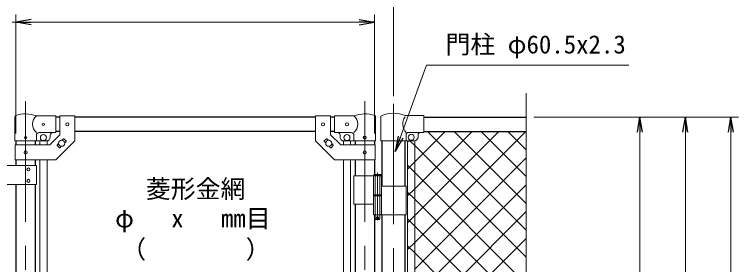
# Model space of a CAD drawing. Units: millimetres, scale not verified. Extents: x -4200 to 4200, y -2970 to 2970.
# Drawn here: x 1243 to 3152, y 273 to 932 of the extents above; entities that cross this region are included whole.
import ezdxf
from ezdxf.enums import TextEntityAlignment as Align

# ---------------------------------------------------------------- set-up
doc = ezdxf.new("R2010")
doc.units = ezdxf.units.MM
doc.header["$LTSCALE"] = 10
doc.linetypes.add('DASHED', pattern=[7.5, 6, -1.5])
doc.linetypes.add('USER1', pattern=[50.8, 31.75, -6.35, 6.35, -6.35])
for name, color, linetype, lineweight in [('0-1_D-BMK', 2, 'USER1', 13), ('0-2_D-STR1', 1, 'Continuous', 25), ('0-3_D-STR3', 3, 'Continuous', 13), ('0-7_D-STR-DIM', 7, 'Continuous', 13), ('0-A_D-STR-TXT', 7, 'Continuous', 13), ('0-B_D-STR2', 7, 'Continuous', 13)]:
    doc.layers.add(name, color=color, linetype=linetype, lineweight=lineweight)
doc.layers.add('0-8_0', color=7, linetype='Continuous')
doc.styles.add('ＭＳ ゴシック', font='')
doc.styles.get('ＭＳ ゴシック').set_extended_font_data('MS Gothic')

# ---------------------------------------------------------------- blocks, each defined once
blk = doc.blocks.new('_Open')
at = {"layer": '0-8_0'}
blk.add_line((-10, 1.667), (0, 0), dxfattribs=at)
blk.add_lwpolyline([(-10, -1.667), (0, 0), (-10, 0)], dxfattribs=at)

msp = doc.modelspace()

# ---------------------------------------------------------------- linework, layer by layer
at = {"layer": '0-1_D-BMK'}
for p, q in [((1272.39, 703.1), (1272.39, -535.29)), ((1272.39, 703.1), (1272.39, -535.29)), ((2166.59, 703.1), (2166.59, -535.29)), ((2166.59, 703.1), (2166.59, -535.29)), ((2241.99, 696.61), (2241.99, -799.21)), ((2241.99, 696.61), (2241.99, -799.21)), ((2200.15, 514.79), (2200.15, 389.9)), ((2200.15, 514.79), (2200.15, 389.9)), ((2196.52, 396.87), (2203.78, 396.87)), ((2196.52, 396.87), (2203.78, 396.87))]:
    msp.add_line(p, q, dxfattribs=at)
at = {"layer": '0-2_D-STR1'}
for p, q in [((1362.39, 661.37), (1352.39, 661.37)), ((1362.39, 661.37), (1352.39, 661.37)), ((2036.59, 661.37), (1402.39, 661.37)), ((2036.59, 661.37), (1402.39, 661.37)), ((2086.59, 661.37), (2076.59, 661.37)), ((2086.59, 661.37), (2076.59, 661.37)), ((2321.99, 661.37), (2591.99, 661.37)), ((2321.99, 661.37), (2591.99, 661.37)), ((1362.39, 623.37), (1352.39, 623.37)), ((1362.39, 623.37), (1352.39, 623.37)), ((2036.59, 623.37), (1402.39, 623.37)), ((2036.59, 623.37), (1402.39, 623.37)), ((2086.59, 623.37), (2076.59, 623.37)), ((2086.59, 623.37), (2076.59, 623.37)), ((2321.99, 623.37), (2591.99, 623.37)), ((2321.99, 623.37), (2591.99, 623.37)), ((1246.99, 598.37), (1246.99, 588.32)), ((1246.99, 598.37), (1246.99, 588.32)), ((1297.79, 598.37), (1297.79, 588.32)), ((1297.79, 598.37), (1297.79, 588.32)), ((2141.19, 598.37), (2141.19, 588.32)), ((2141.19, 598.37), (2141.19, 588.32)), ((2191.99, 598.37), (2191.99, 588.32)), ((2191.99, 598.37), (2191.99, 588.32)), ((2211.74, 599.07), (2211.74, 478.87)), ((2211.74, 599.07), (2211.74, 478.87)), ((2272.24, 599.07), (2272.24, 478.87)), ((2272.24, 599.07), (2272.24, 478.87)), ((1246.99, 548.32), (1246.99, 533.32)), ((1246.99, 548.32), (1246.99, 533.32)), ((1297.79, 548.32), (1297.79, 533.32)), ((1297.79, 548.32), (1297.79, 533.32)), ((2141.19, 548.32), (2141.19, 506.87)), ((2141.19, 548.32), (2141.19, 506.87)), ((2191.99, 548.32), (2191.99, 509.87)), ((2191.99, 548.32), (2191.99, 509.87)), ((1246.99, 483.32), (1246.99, 111.37)), ((1246.99, 483.32), (1246.99, 111.37)), ((1297.79, 483.32), (1297.79, 111.37)), ((1297.79, 483.32), (1297.79, 111.37)), ((2141.19, 431.87), (2141.19, 111.37)), ((2141.19, 431.87), (2141.19, 111.37)), ((2191.99, 403.87), (2191.99, 111.37)), ((2191.99, 403.87), (2191.99, 111.37)), ((2211.74, 403.87), (2211.74, 96.87)), ((2211.74, 403.87), (2211.74, 96.87)), ((2272.24, 403.87), (2272.24, 96.87)), ((2272.24, 403.87), (2272.24, 96.87))]:
    msp.add_line(p, q, dxfattribs=at)
at = {"layer": '0-3_D-STR3'}
for p, q in [((1243.84, 598.37), (1243.84, 662.06)), ((1243.84, 598.37), (1243.84, 662.06)), ((1352.39, 664.37), (1300.94, 664.37)), ((1352.39, 664.37), (1300.94, 664.37)), ((1352.39, 664.37), (1352.39, 620.37)), ((1352.39, 664.37), (1352.39, 620.37)), ((1362.39, 664.57), (1362.39, 614.89)), ((1362.39, 664.57), (1402.39, 664.57)), ((1362.39, 664.57), (1362.39, 614.89)), ((1362.39, 664.57), (1402.39, 664.57)), ((1402.39, 664.57), (1402.39, 598.32)), ((1402.39, 664.57), (1402.39, 598.32)), ((2036.59, 664.57), (2036.59, 598.32)), ((2076.59, 664.57), (2036.59, 664.57)), ((2036.59, 664.57), (2036.59, 598.32)), ((2076.59, 664.57), (2036.59, 664.57)), ((2076.59, 664.57), (2076.59, 614.89)), ((2076.59, 664.57), (2076.59, 614.89)), ((2086.59, 664.37), (2138.04, 664.37)), ((2086.59, 664.37), (2086.59, 620.37)), ((2086.59, 664.37), (2138.04, 664.37)), ((2086.59, 664.37), (2086.59, 620.37)), ((2195.14, 598.37), (2195.14, 662.06)), ((2195.14, 598.37), (2195.14, 662.06)), ((2208.59, 661.92), (2208.59, 599.07)), ((2208.59, 661.92), (2208.59, 599.07)), ((2273.12, 665.07), (2321.99, 665.07)), ((2273.12, 665.07), (2321.99, 665.07)), ((2321.99, 621.07), (2321.99, 665.07)), ((2321.99, 621.07), (2321.99, 665.07)), ((1300.94, 598.37), (1300.94, 613.37)), ((1300.94, 598.37), (1300.94, 613.37)), ((1352.39, 620.37), (1307.94, 620.37)), ((1352.39, 620.37), (1307.94, 620.37)), ((1335.82, 588.32), (1362.39, 614.89)), ((1335.82, 588.32), (1362.39, 614.89)), ((1337.39, 613.37), (1337.39, 608.37)), ((1337.39, 613.37), (1337.39, 608.37)), ((2103.16, 588.32), (2076.59, 614.89)), ((2103.16, 588.32), (2076.59, 614.89)), ((2086.59, 620.37), (2131.04, 620.37)), ((2086.59, 620.37), (2131.04, 620.37)), ((2101.59, 613.37), (2101.59, 608.37)), ((2101.59, 613.37), (2101.59, 608.37)), ((2138.04, 598.37), (2138.04, 613.37)), ((2138.04, 598.37), (2138.04, 613.37)), ((2275.39, 614.07), (2275.39, 599.07)), ((2275.39, 614.07), (2275.39, 599.07)), ((2282.39, 621.07), (2321.99, 621.07)), ((2282.39, 621.07), (2321.99, 621.07)), ((2306.99, 609.07), (2306.99, 614.07)), ((2306.99, 609.07), (2306.99, 614.07)), ((1243.84, 598.37), (1300.94, 598.37)), ((1243.84, 598.37), (1300.94, 598.37)), ((1300.94, 598.37), (1327.39, 598.37)), ((1300.94, 598.37), (1327.39, 598.37)), ((1309.89, 598.37), (1309.89, 588.32)), ((1309.89, 598.37), (1309.89, 588.32)), ((1328.89, 598.37), (1328.89, 588.32)), ((1328.89, 598.37), (1328.89, 588.32)), ((1368.27, 600.27), (1371.99, 603.98)), ((1368.27, 600.27), (1371.99, 603.98)), ((1373.4, 603.98), (1379.06, 598.33)), ((1373.4, 603.98), (1379.06, 598.33)), ((1375.34, 593.2), (1379.06, 596.91)), ((1375.34, 593.2), (1379.06, 596.91)), ((2065.58, 603.98), (2059.92, 598.33)), ((2065.58, 603.98), (2059.92, 598.33)), ((2063.64, 593.2), (2059.92, 596.91)), ((2063.64, 593.2), (2059.92, 596.91)), ((2070.71, 600.27), (2066.99, 603.98)), ((2070.71, 600.27), (2066.99, 603.98)), ((2110.09, 598.37), (2110.09, 588.32)), ((2110.09, 598.37), (2110.09, 588.32)), ((2138.04, 598.37), (2111.59, 598.37)), ((2138.04, 598.37), (2111.59, 598.37)), ((2129.09, 598.37), (2129.09, 588.32)), ((2129.09, 598.37), (2129.09, 588.32)), ((2195.14, 598.37), (2138.04, 598.37)), ((2195.14, 598.37), (2138.04, 598.37)), ((2208.59, 599.07), (2296.99, 599.07)), ((2208.59, 599.07), (2296.99, 599.07)), ((2279.49, 599.07), (2279.49, 96.87)), ((2279.49, 599.07), (2279.49, 96.87)), ((2298.49, 599.07), (2298.49, 96.87)), ((2298.49, 599.07), (2298.49, 96.87)), ((1244.69, 588.32), (1335.82, 588.32)), ((1244.69, 588.32), (1244.69, 548.32)), ((1244.69, 588.32), (1335.82, 588.32)), ((1244.69, 588.32), (1244.69, 548.32)), ((1355.72, 587.72), (1359.44, 591.44)), ((1355.72, 587.72), (1359.44, 591.44)), ((1355.72, 586.31), (1361.38, 580.65)), ((1355.72, 586.31), (1361.38, 580.65)), ((1362.79, 580.65), (1366.51, 584.37)), ((1362.79, 580.65), (1366.51, 584.37)), ((2076.19, 580.65), (2072.47, 584.37)), ((2076.19, 580.65), (2072.47, 584.37)), ((2083.26, 586.31), (2077.6, 580.65)), ((2083.26, 586.31), (2077.6, 580.65)), ((2083.26, 587.72), (2079.54, 591.44)), ((2083.26, 587.72), (2079.54, 591.44)), ((2194.29, 588.32), (2103.16, 588.32)), ((2194.29, 588.32), (2103.16, 588.32)), ((2194.29, 588.32), (2194.29, 548.32)), ((2194.29, 588.32), (2194.29, 548.32)), ((1309.89, 548.32), (1309.89, 113.87)), ((1309.89, 548.32), (1309.89, 113.87)), ((1328.89, 548.32), (1328.89, 113.87)), ((1328.89, 548.32), (1328.89, 113.87)), ((2110.09, 548.32), (2110.09, 113.87)), ((2110.09, 548.32), (2110.09, 113.87)), ((2129.09, 548.32), (2129.09, 113.87)), ((2129.09, 548.32), (2129.09, 113.87)), ((1301.39, 533.32), (1181.39, 533.32)), ((1301.39, 533.32), (1181.39, 533.32)), ((1301.39, 533.32), (1301.39, 483.32)), ((1301.39, 533.32), (1301.39, 483.32)), ((2138.04, 506.87), (2138.04, 431.87)), ((2138.04, 506.87), (2210.95, 506.87)), ((2138.04, 506.87), (2138.04, 431.87)), ((2138.04, 506.87), (2210.95, 506.87)), ((2189.35, 506.87), (2189.35, 456.87)), ((2189.35, 506.87), (2189.35, 456.87)), ((2210.15, 508.87), (2190.15, 508.87)), ((2210.15, 508.87), (2190.15, 508.87)), ((2191.15, 509.87), (2209.15, 509.87)), ((2191.15, 509.87), (2209.15, 509.87)), ((2210.15, 508.87), (2209.15, 509.87)), ((2210.15, 508.87), (2209.15, 509.87)), ((2210.15, 508.87), (2210.15, 506.87)), ((2210.15, 508.87), (2210.15, 506.87)), ((2210.95, 506.87), (2210.95, 456.87)), ((2210.95, 506.87), (2210.95, 456.87)), ((1301.39, 483.32), (1181.39, 483.32)), ((1301.39, 483.32), (1181.39, 483.32)), ((2210.95, 478.87), (2275.29, 478.87)), ((2210.95, 478.87), (2275.29, 478.87)), ((2275.29, 478.87), (2275.29, 403.87)), ((2275.29, 478.87), (2275.29, 403.87)), ((2189.35, 456.87), (2210.95, 456.87)), ((2189.35, 456.87), (2210.95, 456.87)), ((2189.35, 453.87), (2210.95, 453.87)), ((2189.35, 453.87), (2189.35, 403.87)), ((2189.35, 453.87), (2210.95, 453.87)), ((2189.35, 453.87), (2189.35, 403.87)), ((2189.65, 456.87), (2189.65, 453.87)), ((2189.65, 456.87), (2189.65, 453.87)), ((2189.65, 453.87), (2210.65, 453.87)), ((2189.65, 453.87), (2210.65, 453.87)), ((2210.65, 456.87), (2210.65, 453.87)), ((2210.65, 456.87), (2210.65, 453.87)), ((2210.95, 453.87), (2210.95, 403.87)), ((2210.95, 453.87), (2210.95, 403.87)), ((2138.04, 431.87), (2189.24, 431.87)), ((2138.04, 431.87), (2189.24, 431.87)), ((2189.35, 403.87), (2275.29, 403.87)), ((2189.35, 403.87), (2275.29, 403.87)), ((2194.15, 403.87), (2194.15, 392.87)), ((2194.15, 403.87), (2194.15, 392.87)), ((2195.15, 391.87), (2194.15, 392.87)), ((2195.15, 391.87), (2194.15, 392.87)), ((2195.15, 391.87), (2205.15, 391.87)), ((2195.15, 391.87), (2205.15, 391.87)), ((2205.15, 391.87), (2206.15, 392.87)), ((2205.15, 391.87), (2206.15, 392.87))]:
    msp.add_line(p, q, dxfattribs=at)
at = {"layer": '0-3_D-STR3', "linetype": 'DASHED'}
for p, q in [((2193.85, 506.87), (2193.85, 456.87)), ((2193.85, 506.87), (2193.85, 456.87)), ((2206.45, 506.87), (2206.45, 456.87)), ((2206.45, 506.87), (2206.45, 456.87)), ((2193.85, 453.87), (2193.85, 403.87)), ((2193.85, 453.87), (2193.85, 403.87)), ((2206.45, 453.87), (2206.45, 403.87)), ((2206.45, 453.87), (2206.45, 403.87))]:
    msp.add_line(p, q, dxfattribs=at)
at = {"layer": '0-3_D-STR3'}
for points in [[(1244.69, 548.32), (1352.39, 548.32), (1402.39, 598.32)], [(1244.69, 548.32), (1352.39, 548.32), (1402.39, 598.32)], [(2194.29, 548.32), (2086.59, 548.32), (2036.59, 598.32)], [(2194.29, 548.32), (2086.59, 548.32), (2036.59, 598.32)], [(2191.15, 509.87), (2190.15, 508.87), (2190.15, 506.87)], [(2191.15, 509.87), (2190.15, 508.87), (2190.15, 506.87)], [(2206.15, 403.87), (2206.15, 392.87), (2194.15, 392.87)], [(2206.15, 403.87), (2206.15, 392.87), (2194.15, 392.87)]]:
    msp.add_lwpolyline(points, dxfattribs=at)
for centre, radius in [((1319.39, 642.37), 3), ((1319.39, 642.37), 3), ((1382.39, 642.32), 4), ((1382.39, 642.32), 4), ((2056.59, 642.32), 4), ((2056.59, 642.32), 4), ((2119.59, 642.37), 4), ((2119.59, 642.37), 4), ((1319.39, 607.37), 8), ((1319.39, 607.37), 8), ((2119.59, 607.37), 8), ((2119.59, 607.37), 8), ((2166.59, 607.37), 4), ((2166.59, 607.37), 4), ((2288.99, 608.07), 8), ((2288.99, 608.07), 8), ((1272.39, 607.37), 3), ((1272.39, 607.37), 3), ((1367.39, 592.32), 8), ((1367.39, 592.32), 8), ((2071.59, 592.32), 8), ((2071.59, 592.32), 8), ((1272.39, 568.32), 4), ((1272.39, 568.32), 4), ((2166.59, 568.32), 4), ((2166.59, 568.32), 4), ((1279.9, 523.32), 4), ((1279.9, 523.32), 4), ((1279.9, 493.32), 4), ((1279.9, 493.32), 4), ((2200.15, 396.87), 2.5), ((2200.15, 396.87), 2.5)]:
    msp.add_circle(centre, radius, dxfattribs=at)
for centre, radius, start, end in [((1272.39, 589.64), 80, 69.0916, 109.22051), ((1272.39, 589.64), 80, 69.0916, 109.22051), ((2166.59, 589.64), 80, 70.77949, 110.9084), ((2166.59, 589.64), 80, 70.77949, 110.9084), ((2241.99, 591.37), 80, 67.09875, 113.10629), ((2241.99, 591.37), 80, 67.09875, 113.10629), ((1247.14, 662.06), 3.3, 109.22051, 180), ((1247.14, 662.06), 3.3, 109.22051, 180), ((1319.14, 642.37), 28.55, 129.59418, 230.40582), ((1319.14, 642.37), 28.55, 129.59418, 230.40582), ((2119.84, 642.37), 28.55, 309.59418, 50.40582), ((2119.84, 642.37), 28.55, 309.59418, 50.40582), ((2191.84, 662.06), 3.3, 0, 70.77949), ((2191.84, 662.06), 3.3, 0, 70.77949), ((2211.89, 661.92), 3.3, 113.10629, 180), ((2211.89, 661.92), 3.3, 113.10629, 180), ((2300.52, 643.12), 33.4, 146.35914, 222.2959), ((2300.52, 643.12), 33.4, 146.35914, 222.2959), ((1307.94, 613.37), 7, 90, 180), ((1307.94, 613.37), 7, 90, 180), ((1344.39, 613.37), 7, 90, 180), ((1344.39, 613.37), 7, 90, 180), ((2094.59, 613.37), 7, 0, 90), ((2094.59, 613.37), 7, 0, 90), ((2131.04, 613.37), 7, 0, 90), ((2131.04, 613.37), 7, 0, 90), ((2282.39, 614.07), 7, 90, 180), ((2282.39, 614.07), 7, 90, 180), ((2313.99, 614.07), 7, 90, 180), ((2313.99, 614.07), 7, 90, 180), ((1327.39, 608.37), 10, 270, 0), ((1327.39, 608.37), 10, 270, 0), ((1372.69, 603.28), 1, 45, 135), ((1372.69, 603.28), 1, 45, 135), ((1378.35, 597.62), 1, 315, 45), ((1378.35, 597.62), 1, 315, 45), ((2060.63, 597.62), 1, 135, 225), ((2060.63, 597.62), 1, 135, 225), ((2066.29, 603.28), 1, 45, 135), ((2066.29, 603.28), 1, 45, 135), ((2111.59, 608.37), 10, 180, 270), ((2111.59, 608.37), 10, 180, 270), ((2296.99, 609.07), 10, 270, 0), ((2296.99, 609.07), 10, 270, 0), ((1356.43, 587.01), 1, 135, 225), ((1356.43, 587.01), 1, 135, 225), ((1362.09, 581.36), 1, 225, 315), ((1362.09, 581.36), 1, 225, 315), ((2076.89, 581.36), 1, 225, 315), ((2076.89, 581.36), 1, 225, 315), ((2082.55, 587.01), 1, 315, 45), ((2082.55, 587.01), 1, 315, 45)]:
    msp.add_arc(centre, radius, start, end, dxfattribs=at)
at = {"layer": '0-7_D-STR-DIM'}
for p, q in [((2241.99, 716.61), (2241.99, 1051.37)), ((2241.99, 716.61), (2241.99, 1051.37)), ((1246.99, 618.37), (1246.99, 931.37)), ((1246.99, 618.37), (1246.99, 931.37)), ((1246.99, 618.37), (1246.99, 931.37)), ((1246.99, 618.37), (1246.99, 931.37)), ((2191.99, 618.37), (2191.99, 931.37)), ((2191.99, 618.37), (2191.99, 931.37)), ((1236.99, 911.37), (1246.99, 911.37)), ((1236.99, 911.37), (1246.99, 911.37)), ((1286.99, 911.37), (2151.99, 911.37)), ((1286.99, 911.37), (1326.99, 911.37)), ((1286.99, 911.37), (2151.99, 911.37)), ((1286.99, 911.37), (1326.99, 911.37)), ((2591.99, 112.02), (2591.99, 724.37)), ((2591.99, 112.02), (2591.99, 724.37)), ((2611.99, 661.37), (2911.99, 661.37)), ((2611.99, 661.37), (3031.99, 661.37)), ((2611.99, 661.37), (3151.99, 661.37)), ((2611.99, 661.37), (2911.99, 661.37)), ((2611.99, 661.37), (3031.99, 661.37)), ((2611.99, 661.37), (3151.99, 661.37)), ((2891.99, -448.63), (2891.99, 621.37)), ((2891.99, -448.63), (2891.99, 621.37)), ((3011.99, -498.63), (3011.99, 621.37)), ((3011.99, -498.63), (3011.99, 621.37)), ((3131.99, -748.63), (3131.99, 621.37)), ((3131.99, -748.63), (3131.99, 621.37))]:
    msp.add_line(p, q, dxfattribs=at)
at = {"layer": '0-A_D-STR-TXT'}
msp.add_lwpolyline([(2862.89, 798.46), (2329.73, 798.46), (2247.8, 572.73)], dxfattribs=at)
msp.add_lwpolyline([(2862.89, 798.46), (2329.73, 798.46), (2247.8, 572.73)], dxfattribs=at)
at = {"layer": '0-B_D-STR2'}
for p, q in [((2298.49, 543.16), (2378.7, 623.37)), ((2298.49, 472.45), (2449.41, 623.37)), ((2298.49, 401.74), (2520.12, 623.37)), ((2298.49, 331.03), (2590.83, 623.37)), ((2298.49, 543.16), (2378.7, 623.37)), ((2298.49, 472.45), (2449.41, 623.37)), ((2298.49, 401.74), (2520.12, 623.37)), ((2298.49, 331.03), (2590.83, 623.37)), ((2591.99, 363.3), (2331.92, 623.37)), ((2591.99, 363.3), (2331.92, 623.37)), ((2591.99, 434.01), (2402.63, 623.37)), ((2591.99, 434.01), (2402.63, 623.37)), ((2591.99, 504.72), (2473.34, 623.37)), ((2591.99, 504.72), (2473.34, 623.37)), ((2591.99, 575.43), (2544.05, 623.37)), ((2591.99, 575.43), (2544.05, 623.37)), ((2279.49, 594.87), (2283.68, 599.07)), ((2279.49, 594.87), (2283.68, 599.07)), ((2298.49, 260.32), (2591.99, 553.82)), ((2298.49, 260.32), (2591.99, 553.82)), ((2279.49, 524.16), (2298.49, 543.16)), ((2279.49, 524.16), (2298.49, 543.16)), ((2298.49, 515.38), (2279.49, 534.38)), ((2298.49, 515.38), (2279.49, 534.38)), ((2591.99, 221.88), (2298.49, 515.38)), ((2591.99, 221.88), (2298.49, 515.38)), ((2298.49, 189.61), (2591.99, 483.11)), ((2298.49, 189.61), (2591.99, 483.11)), ((2279.49, 453.45), (2298.49, 472.45)), ((2279.49, 453.45), (2298.49, 472.45)), ((2298.49, 444.67), (2279.49, 463.67)), ((2298.49, 444.67), (2279.49, 463.67)), ((2591.99, 151.17), (2298.49, 444.67)), ((2591.99, 151.17), (2298.49, 444.67)), ((2279.49, 382.74), (2298.49, 401.74)), ((2279.49, 382.74), (2298.49, 401.74)), ((2298.49, 118.9), (2591.99, 412.4)), ((2298.49, 118.9), (2591.99, 412.4)), ((2279.49, 312.03), (2298.49, 331.03)), ((2279.49, 312.03), (2298.49, 331.03)), ((2336.67, 86.37), (2591.99, 341.69)), ((2336.67, 86.37), (2591.99, 341.69)), ((2298.49, 303.24), (2279.49, 322.24)), ((2298.49, 303.24), (2279.49, 322.24)), ((2515.37, 86.37), (2298.49, 303.24)), ((2515.37, 86.37), (2298.49, 303.24))]:
    msp.add_line(p, q, dxfattribs=at)
for points in [[(2591.99, 292.59), (2298.49, 586.09), (2285.51, 599.07)], [(2591.99, 292.59), (2298.49, 586.09), (2285.51, 599.07)], [(2587.66, 84.79), (2586.08, 86.37), (2298.49, 373.95), (2279.49, 392.95)], [(2587.66, 84.79), (2586.08, 86.37), (2298.49, 373.95), (2279.49, 392.95)]]:
    msp.add_lwpolyline(points, dxfattribs=at)

# ---------------------------------------------------------------- block references
at = {"layer": '0-7_D-STR-DIM', "xscale": 4, "yscale": 4}
for p, rotation in [((1246.99, 911.37), 180), ((1246.99, 911.37), 180), ((1246.99, 911.37), 180), ((1246.99, 911.37), 180), ((2891.99, 661.37), 90), ((2891.99, 661.37), 90), ((3011.99, 661.37), 90), ((3011.99, 661.37), 90), ((3131.99, 661.37), 90), ((3131.99, 661.37), 90)]:
    msp.add_blockref('_Open', p, dxfattribs=dict(at, rotation=rotation))
msp.add_blockref('_Open', (2191.99, 911.37), dxfattribs=at)
msp.add_blockref('_Open', (2191.99, 911.37), dxfattribs=at)
at = {"layer": '0-A_D-STR-TXT', "xscale": 4, "yscale": 4, "rotation": 250.05227}
msp.add_blockref('_Open', (2247.12, 570.85), dxfattribs=at)
msp.add_blockref('_Open', (2247.12, 570.85), dxfattribs=at)

# ---------------------------------------------------------------- texts
at = {"layer": '0-A_D-STR-TXT', "style": 'ＭＳ ゴシック'}
for s, p in [('門柱 φ60.5x2.3', (2379.38, 814.35)), ('門柱 φ60.5x2.3', (2379.38, 814.35)), ('菱形金網', (1589.54, 433.77)), ('菱形金網', (1589.54, 433.77)), ('φ\u3000 x\u3000 mm目', (1508.32, 356.18)), ('φ\u3000 x\u3000 mm目', (1508.32, 356.18)), ('（\u3000\u3000\u3000\u3000）', (1524.57, 274.53)), ('（\u3000\u3000\u3000\u3000）', (1524.57, 274.53))]:
    msp.add_text(s, height=48.09, dxfattribs=at).set_placement(p, align=Align.BOTTOM_LEFT)

doc.saveas('drawing.dxf')
